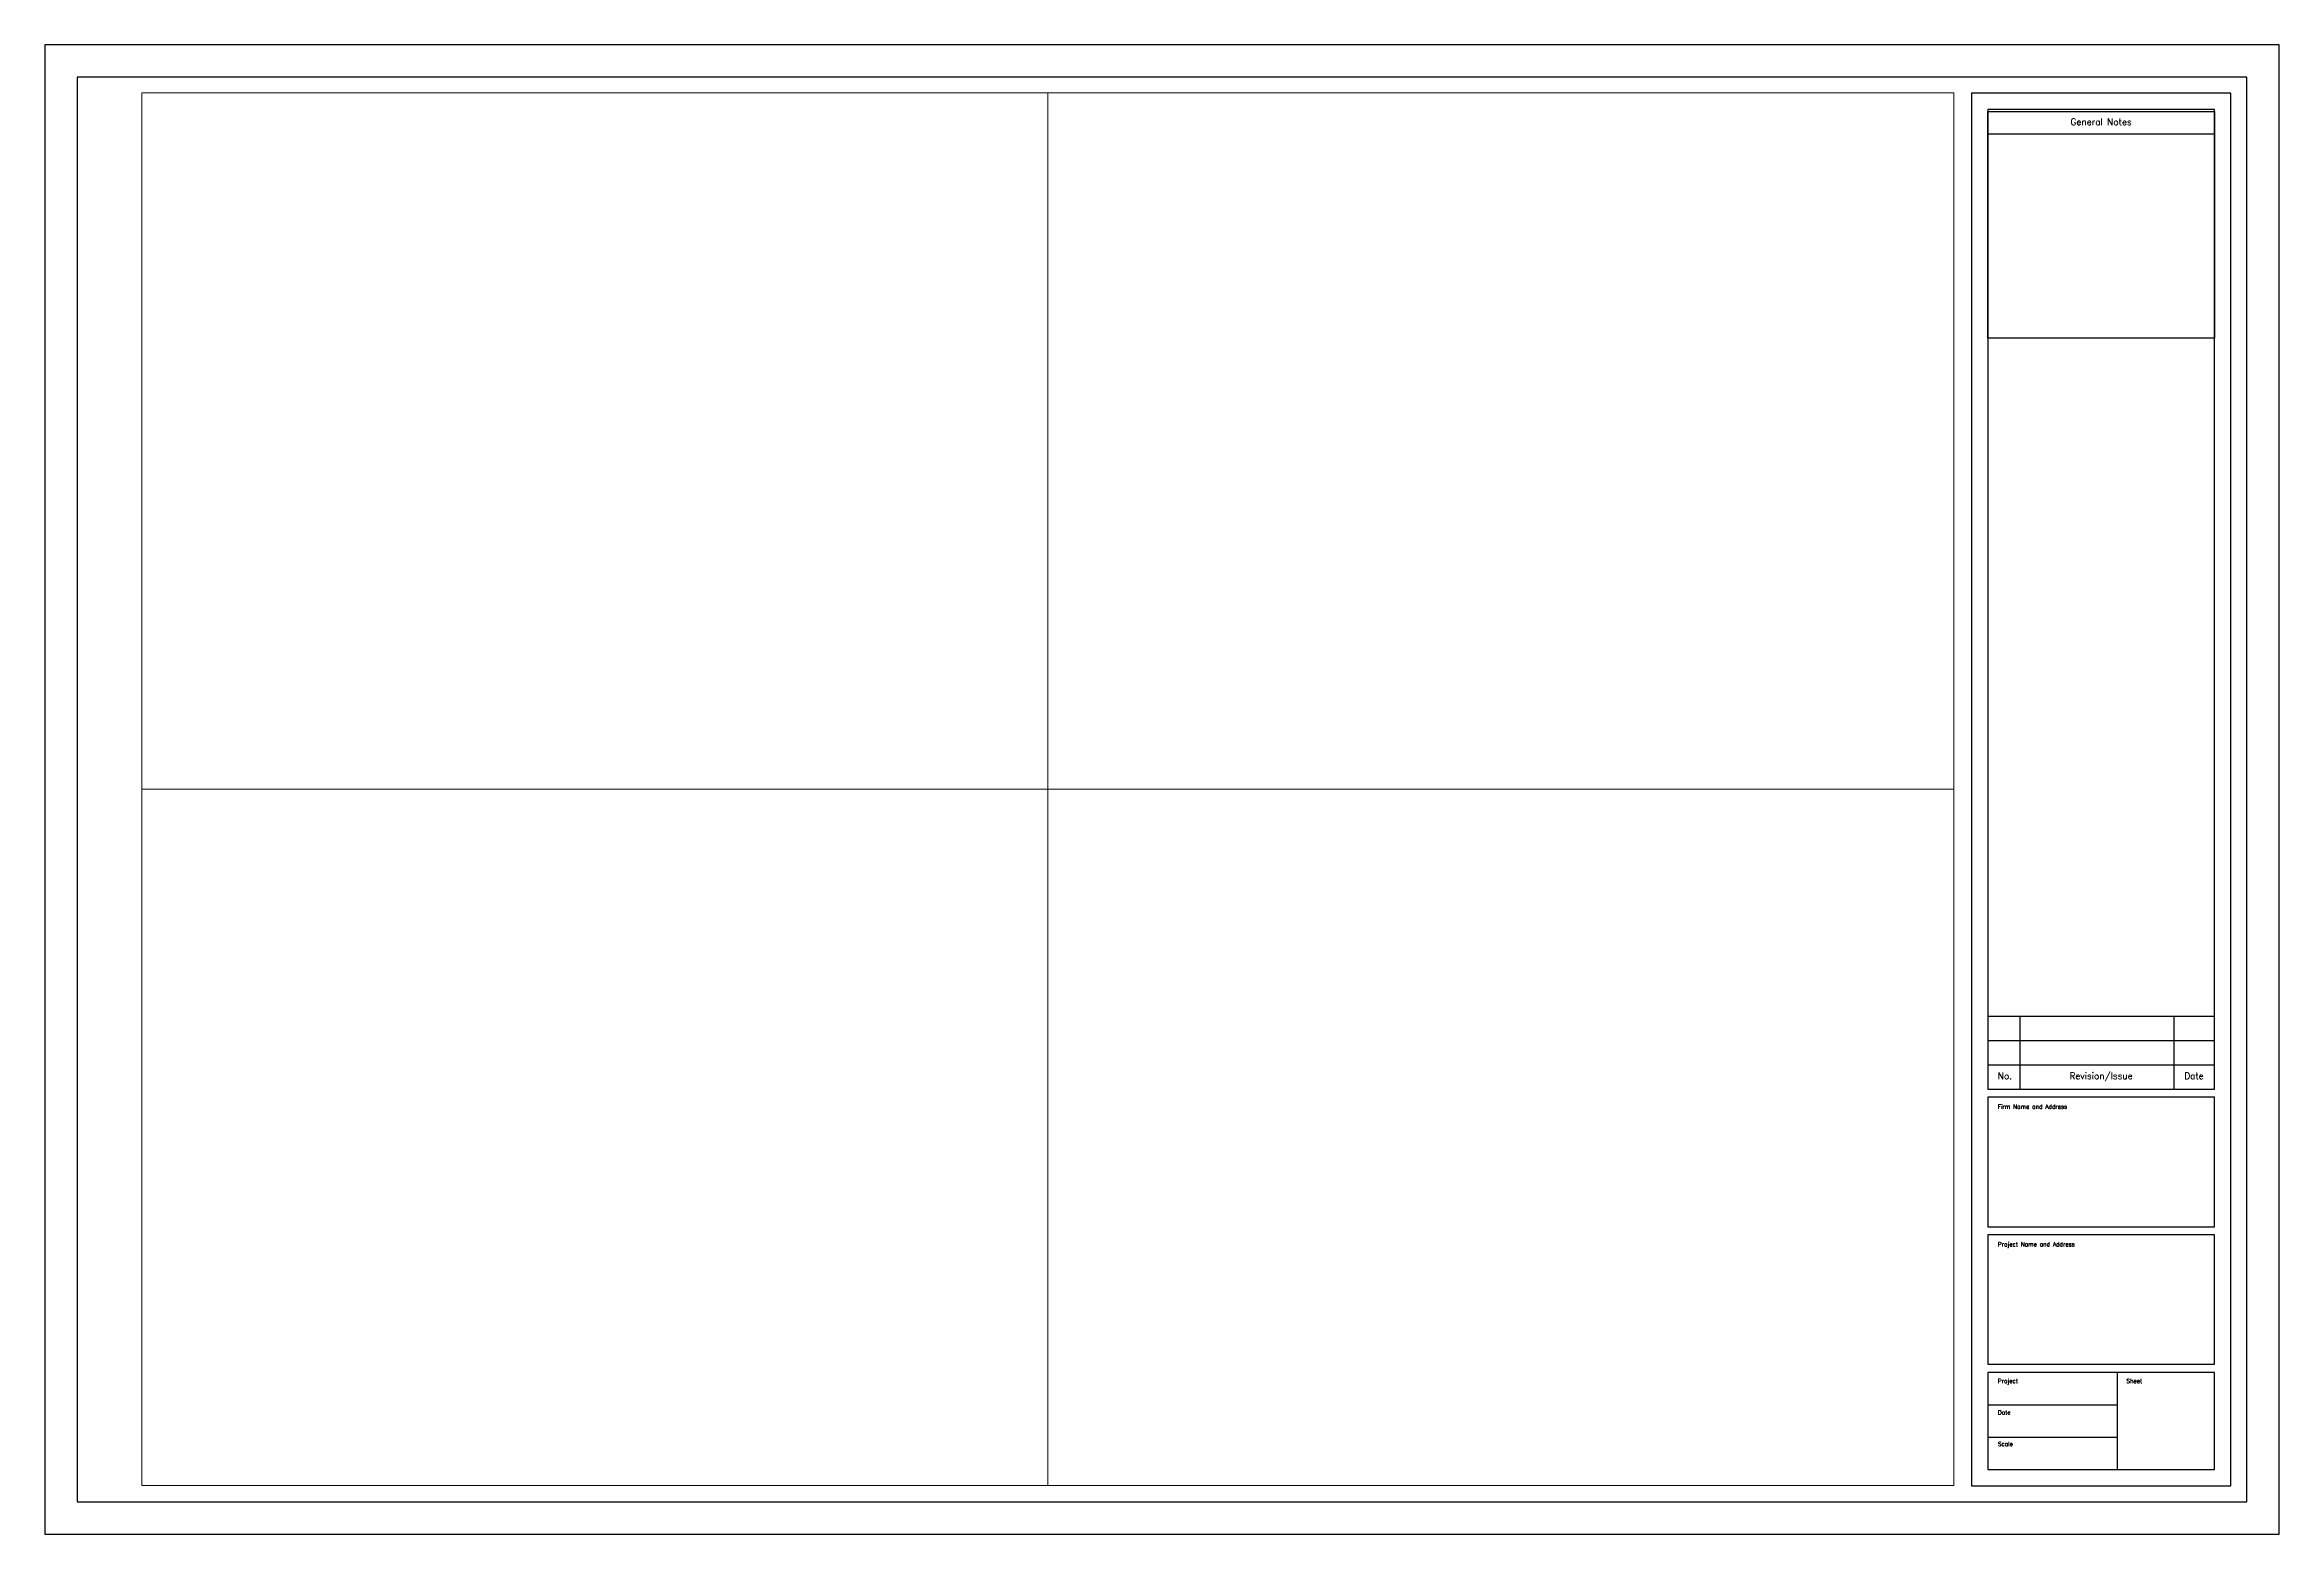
# Paper-space layout 'Layout3-D-Size Layout' of a CAD drawing. Header units: inches. Extents: x 0 to 34.5, y 0 to 23.
import ezdxf
from ezdxf.enums import TextEntityAlignment as Align

# ---------------------------------------------------------------- set-up
doc = ezdxf.new("R2010")
doc.units = ezdxf.units.IN
doc.header["$MEASUREMENT"] = 0
doc.layers.add('A-DIM', color=7, linetype='Continuous', lineweight=25)
doc.layers.add('Title Block', color=7, linetype='Continuous')
doc.layers.add('Viewport', color=5, linetype='Continuous')
doc.styles.add('Roman', font='romans')
picture_1 = doc.add_image_def('image5.jpeg', size_in_pixel=(500, 500))

# ---------------------------------------------------------------- blocks, each defined once
blk = doc.blocks.new('Architectural Title Block')
for p, q in [((34.5, 23), (0, 23)), ((0, 23), (0, 0)), ((34.5, 0), (34.5, 23)), ((34, 22.5), (0.5, 22.5)), ((0.5, 22.5), (0.5, 0.5)), ((34, 0.5), (34, 22.5)), ((33.75, 22.25), (29.75, 22.25)), ((29.75, 22.25), (29.75, 0.75)), ((33.75, 0.75), (33.75, 22.25)), ((33.5, 22), (30, 22)), ((30, 22), (30, 6.875)), ((33.5, 6.875), (33.5, 22)), ((30, 21.625), (33.5, 21.625)), ((30, 8), (33.5, 8)), ((30.5, 6.875), (30.5, 8)), ((32.875, 6.875), (32.875, 8)), ((30, 7.625), (33.5, 7.625)), ((30, 7.25), (33.5, 7.25)), ((30, 6.875), (33.5, 6.875)), ((33.5, 6.75), (30, 6.75)), ((30, 6.75), (30, 4.75)), ((33.5, 4.75), (33.5, 6.75)), ((30, 4.75), (33.5, 4.75)), ((33.5, 4.625), (30, 4.625)), ((30, 4.625), (30, 2.625)), ((33.5, 2.625), (33.5, 4.625)), ((30, 2.625), (33.5, 2.625)), ((33.5, 2.5), (30, 2.5)), ((30, 2.5), (30, 1)), ((32, 1), (32, 2.5)), ((33.5, 1), (33.5, 2.5)), ((30, 2), (32, 2)), ((30, 1.5), (32, 1.5)), ((29.75, 0.75), (33.75, 0.75)), ((30, 1), (33.5, 1)), ((0.5, 0.5), (34, 0.5)), ((0, 0), (34.5, 0))]:
    blk.add_line(p, q)
at = {"style": 'Roman'}
for s, p in [('General Notes', (31.7483, 21.8078)), ('No.', (30.2636, 7.0784)), ('Revision/Issue', (31.7483, 7.0784)), ('Date', (33.1838, 7.0784))]:
    blk.add_text(s, height=0.1, dxfattribs=at).set_placement(p, align=Align.MIDDLE_CENTER)
for s, p in [('Firm Name and Address', (30.1554, 6.5711)), ('Project Name and Address', (30.1554, 4.4461)), ('Project', (30.1554, 2.3346)), ('Sheet', (32.1399, 2.3346)), ('Date', (30.1554, 1.8489)), ('Scale', (30.1554, 1.3632))]:
    blk.add_text(s, height=0.065, dxfattribs=at).set_placement(p)
at = {"color": 0, "style": 'Roman', "flags": 8}
for tag, p in [('FNAME', (-0.05, 6)), ('REVDATE', (-0.05, 3)), ('USER', (-0.05, 0))]:
    blk.add_attdef(tag, p, '', height=0.15, rotation=90, dxfattribs=at)

psp = doc.layouts.new('Layout3-D-Size Layout')

# ---------------------------------------------------------------- block references
at = {"layer": 'Title Block'}
psp.add_blockref('Architectural Title Block', (0, 0), dxfattribs=at)

# ---------------------------------------------------------------- pictures from other files: only their frames are drawn
at = {"layer": 'A-DIM'}
image = psp.add_image(picture_1, insert=(30, 18.47), size_in_units=(3.5, 3.5), dxfattribs=at)
image.dxf.flags = 7

# ---------------------------------------------------------------- viewports
for center, view_center_point, view_height, status in [((8.494, 16.88), (5946.346, 3654.222), 315.95937, 4), ((22.482, 16.88), (7430.184, 3586.203), 1629.84332, 3), ((8.494, 6.13), (10961.976, 3557.915), 1249.72925, 5), ((22.482, 6.13), (12486.426, 3566.496), 1232.22001, 6)]:
    psp.add_viewport(center=center, size=(13.988, 10.74955), view_center_point=view_center_point, view_height=view_height, status=status, dxfattribs=at)
at = {"layer": 'Viewport'}
psp.add_viewport(center=(15.488, 11.505), size=(27.976, 21.4991), view_center_point=(605.967, 465.994), view_height=1031.95692, dxfattribs=at)

doc.saveas('drawing.dxf')
